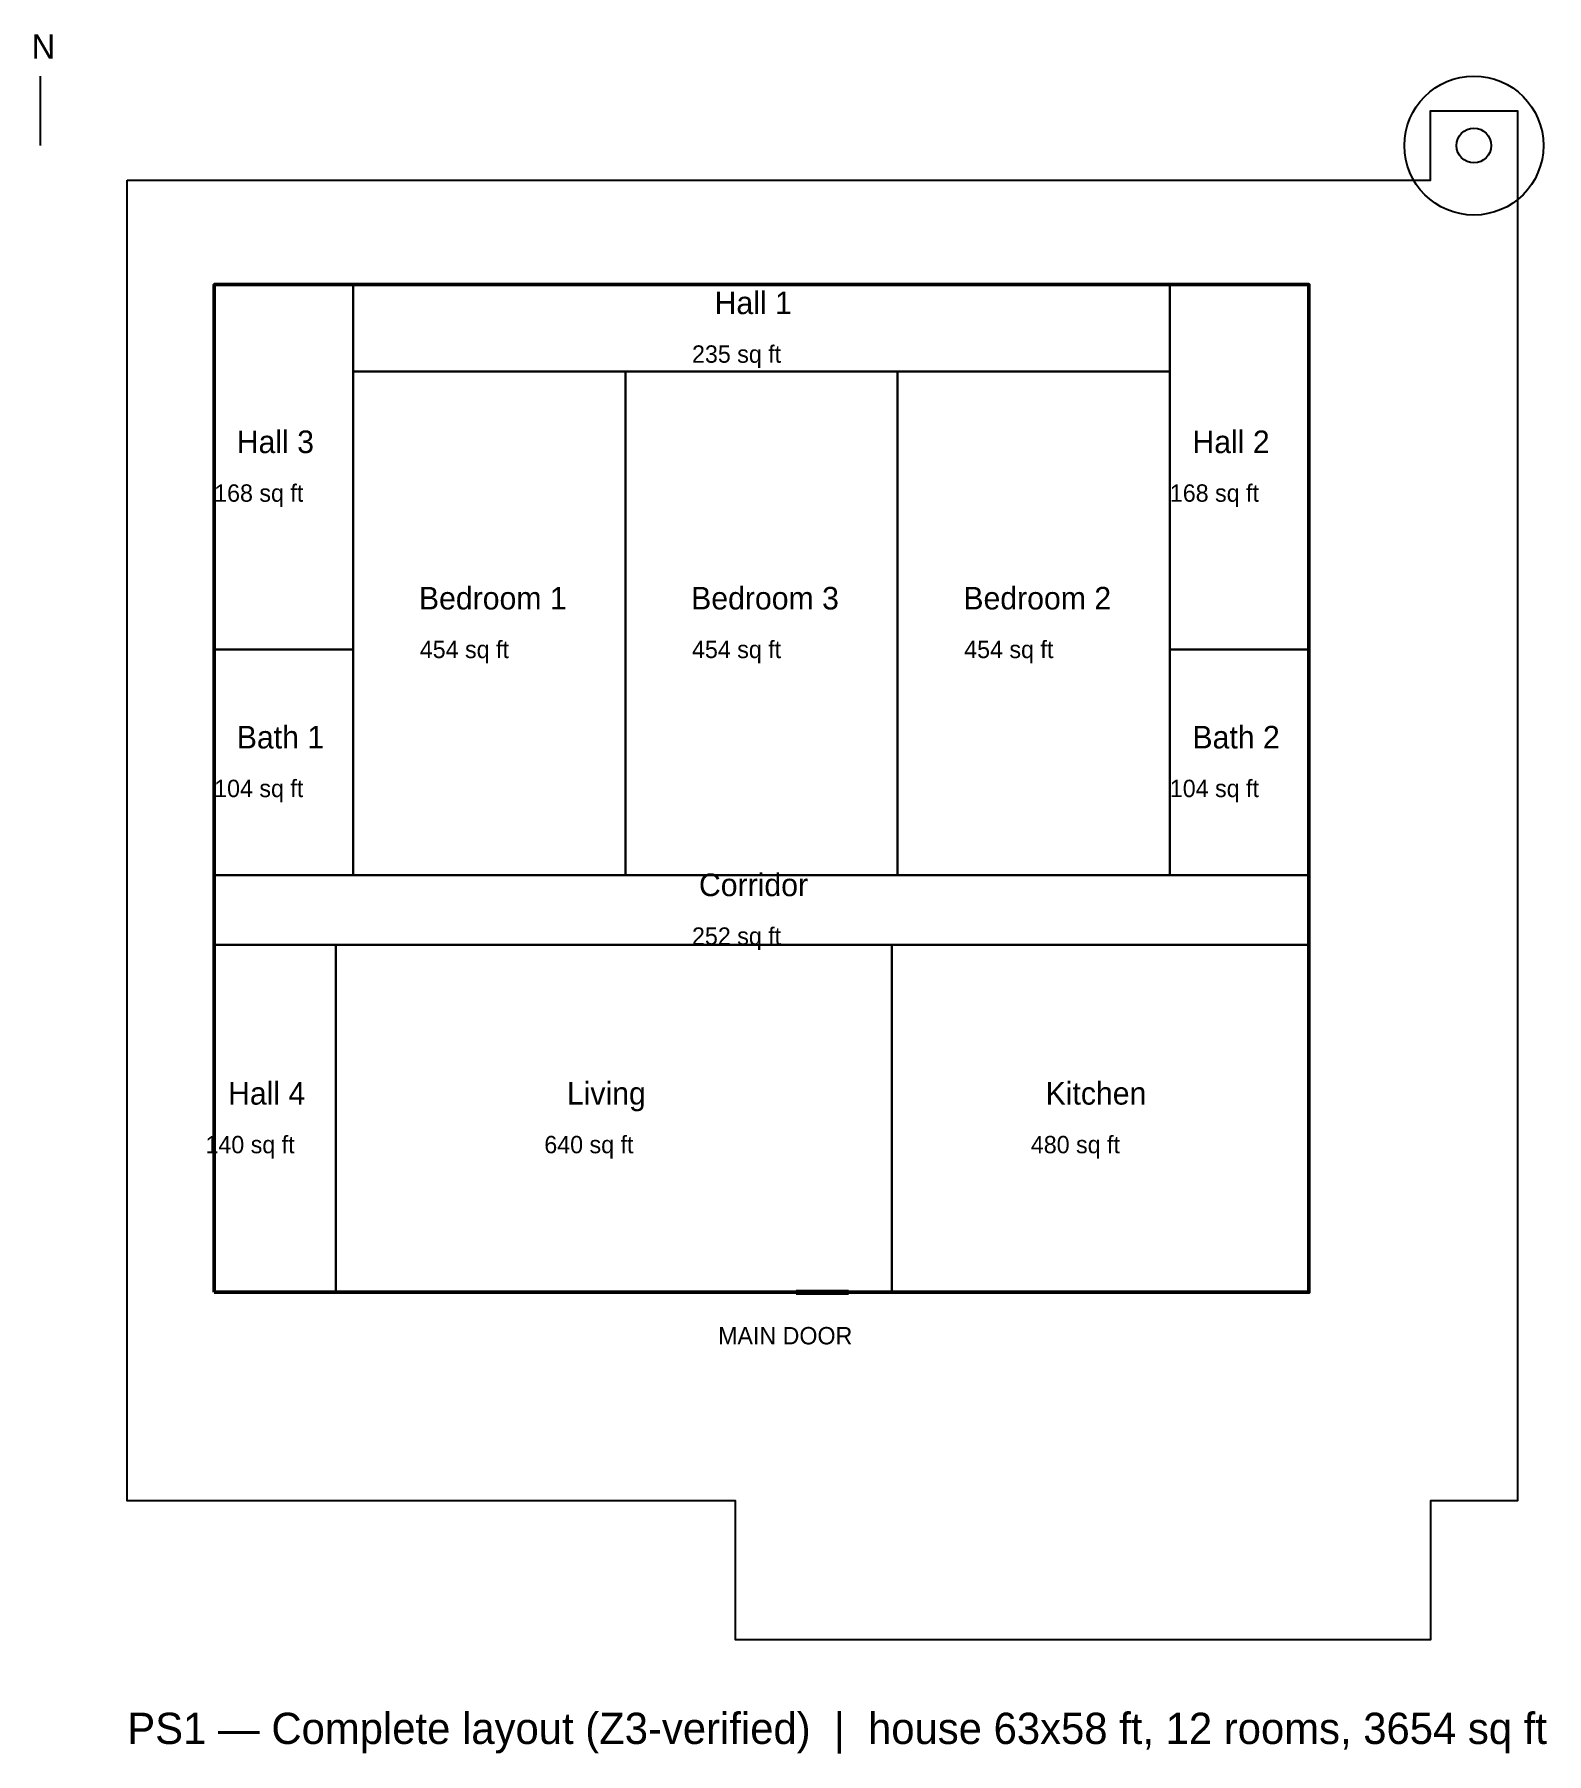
# Model space of a CAD drawing. Header units: metres. Extents: x -5.3 to 81.7, y -6.6 to 92.4.
import ezdxf

# ---------------------------------------------------------------- set-up
doc = ezdxf.new("R2010")
doc.units = ezdxf.units.M

msp = doc.modelspace()

# ---------------------------------------------------------------- linework, layer by layer
at = {"layer": 'CORRIDOR', "color": 8}
for points in [[(5, 57), (13, 57), (13, 78), (5, 78), (5, 57)], [(13, 73), (60, 73), (60, 78), (13, 78), (13, 73)], [(60, 57), (68, 57), (68, 78), (60, 78), (60, 57)], [(5, 40), (68, 40), (68, 44), (5, 44), (5, 40)], [(5, 20), (12, 20), (12, 40), (5, 40), (5, 20)]]:
    msp.add_lwpolyline(points, close=True, dxfattribs=at)
at = {"layer": 'DOOR', "color": 5, "lineweight": 70}
msp.add_line((38.5, 20), (41.5, 20), dxfattribs=at)
at = {"layer": 'HOUSE', "color": 7, "lineweight": 50}
msp.add_lwpolyline([(5, 20), (68, 20), (68, 78), (5, 78), (5, 20)], close=True, dxfattribs=at)
at = {"layer": 'LABELS', "color": 7}
msp.add_line((-5, 86), (-5, 90), dxfattribs=at)
at = {"layer": 'PLOT', "color": 1}
msp.add_lwpolyline([(0, 84), (75, 84), (75, 88), (80, 88), (80, 8), (75, 8), (75, 0), (35, 0), (35, 8), (0, 8), (0, 84)], close=True, dxfattribs=at)
at = {"layer": 'ROOM_BATH', "color": 5}
for points in [[(5, 44), (13, 44), (13, 57), (5, 57), (5, 44)], [(60, 44), (68, 44), (68, 57), (60, 57), (60, 44)]]:
    msp.add_lwpolyline(points, close=True, dxfattribs=at)
at = {"layer": 'ROOM_BEDROOM', "color": 3}
for points in [[(13, 44), (28.667, 44), (28.667, 73), (13, 73), (13, 44)], [(28.667, 44), (44.333, 44), (44.333, 73), (28.667, 73), (28.667, 44)], [(44.333, 44), (60, 44), (60, 73), (44.333, 73), (44.333, 44)]]:
    msp.add_lwpolyline(points, close=True, dxfattribs=at)
at = {"layer": 'ROOM_KITCHEN', "color": 6}
msp.add_lwpolyline([(44, 20), (68, 20), (68, 40), (44, 40), (44, 20)], close=True, dxfattribs=at)
at = {"layer": 'ROOM_LIVING', "color": 4}
msp.add_lwpolyline([(12, 20), (44, 20), (44, 40), (12, 40), (12, 20)], close=True, dxfattribs=at)
at = {"layer": 'TREE', "color": 3}
for radius in [4, 1]:
    msp.add_circle((77.5, 86), radius, dxfattribs=at)

# ---------------------------------------------------------------- texts
at = {"layer": 'LABELS', "color": 7}
for s, height, p in [('N', 1.4, (-5.5, 91)), ('Hall 1', 1.3, (33.8, 76.3)), ('235 sq ft', 1, (32.5, 73.5)), ('Hall 3', 1.3, (6.3, 68.3)), ('Hall 2', 1.3, (61.3, 68.3)), ('168 sq ft', 1, (5, 65.5)), ('168 sq ft', 1, (60, 65.5)), ('Bedroom 1', 1.3, (16.784, 59.3)), ('Bedroom 3', 1.3, (32.45, 59.3)), ('Bedroom 2', 1.3, (48.117, 59.3)), ('454 sq ft', 1, (16.834, 56.5)), ('454 sq ft', 1, (32.5, 56.5)), ('454 sq ft', 1, (48.166, 56.5)), ('Bath 1', 1.3, (6.3, 51.3)), ('Bath 2', 1.3, (61.3, 51.3)), ('104 sq ft', 1, (5, 48.5)), ('104 sq ft', 1, (60, 48.5)), ('Corridor', 1.3, (32.9, 42.8)), ('252 sq ft', 1, (32.5, 40)), ('Hall 4', 1.3, (5.8, 30.8)), ('Living', 1.3, (25.3, 30.8)), ('Kitchen', 1.3, (52.85, 30.8)), ('140 sq ft', 1, (4.5, 28)), ('640 sq ft', 1, (24, 28)), ('480 sq ft', 1, (52, 28)), ('PS1 — Complete layout (Z3-verified)  |  house 63x58 ft, 12 rooms, 3654 sq ft', 1.8, (0, -6))]:
    msp.add_text(s, height=height, dxfattribs=at).set_placement(p)
at = {"layer": 'LABELS', "color": 5}
msp.add_text('MAIN DOOR', height=1, dxfattribs=at).set_placement((34, 17))

doc.saveas('drawing.dxf')
